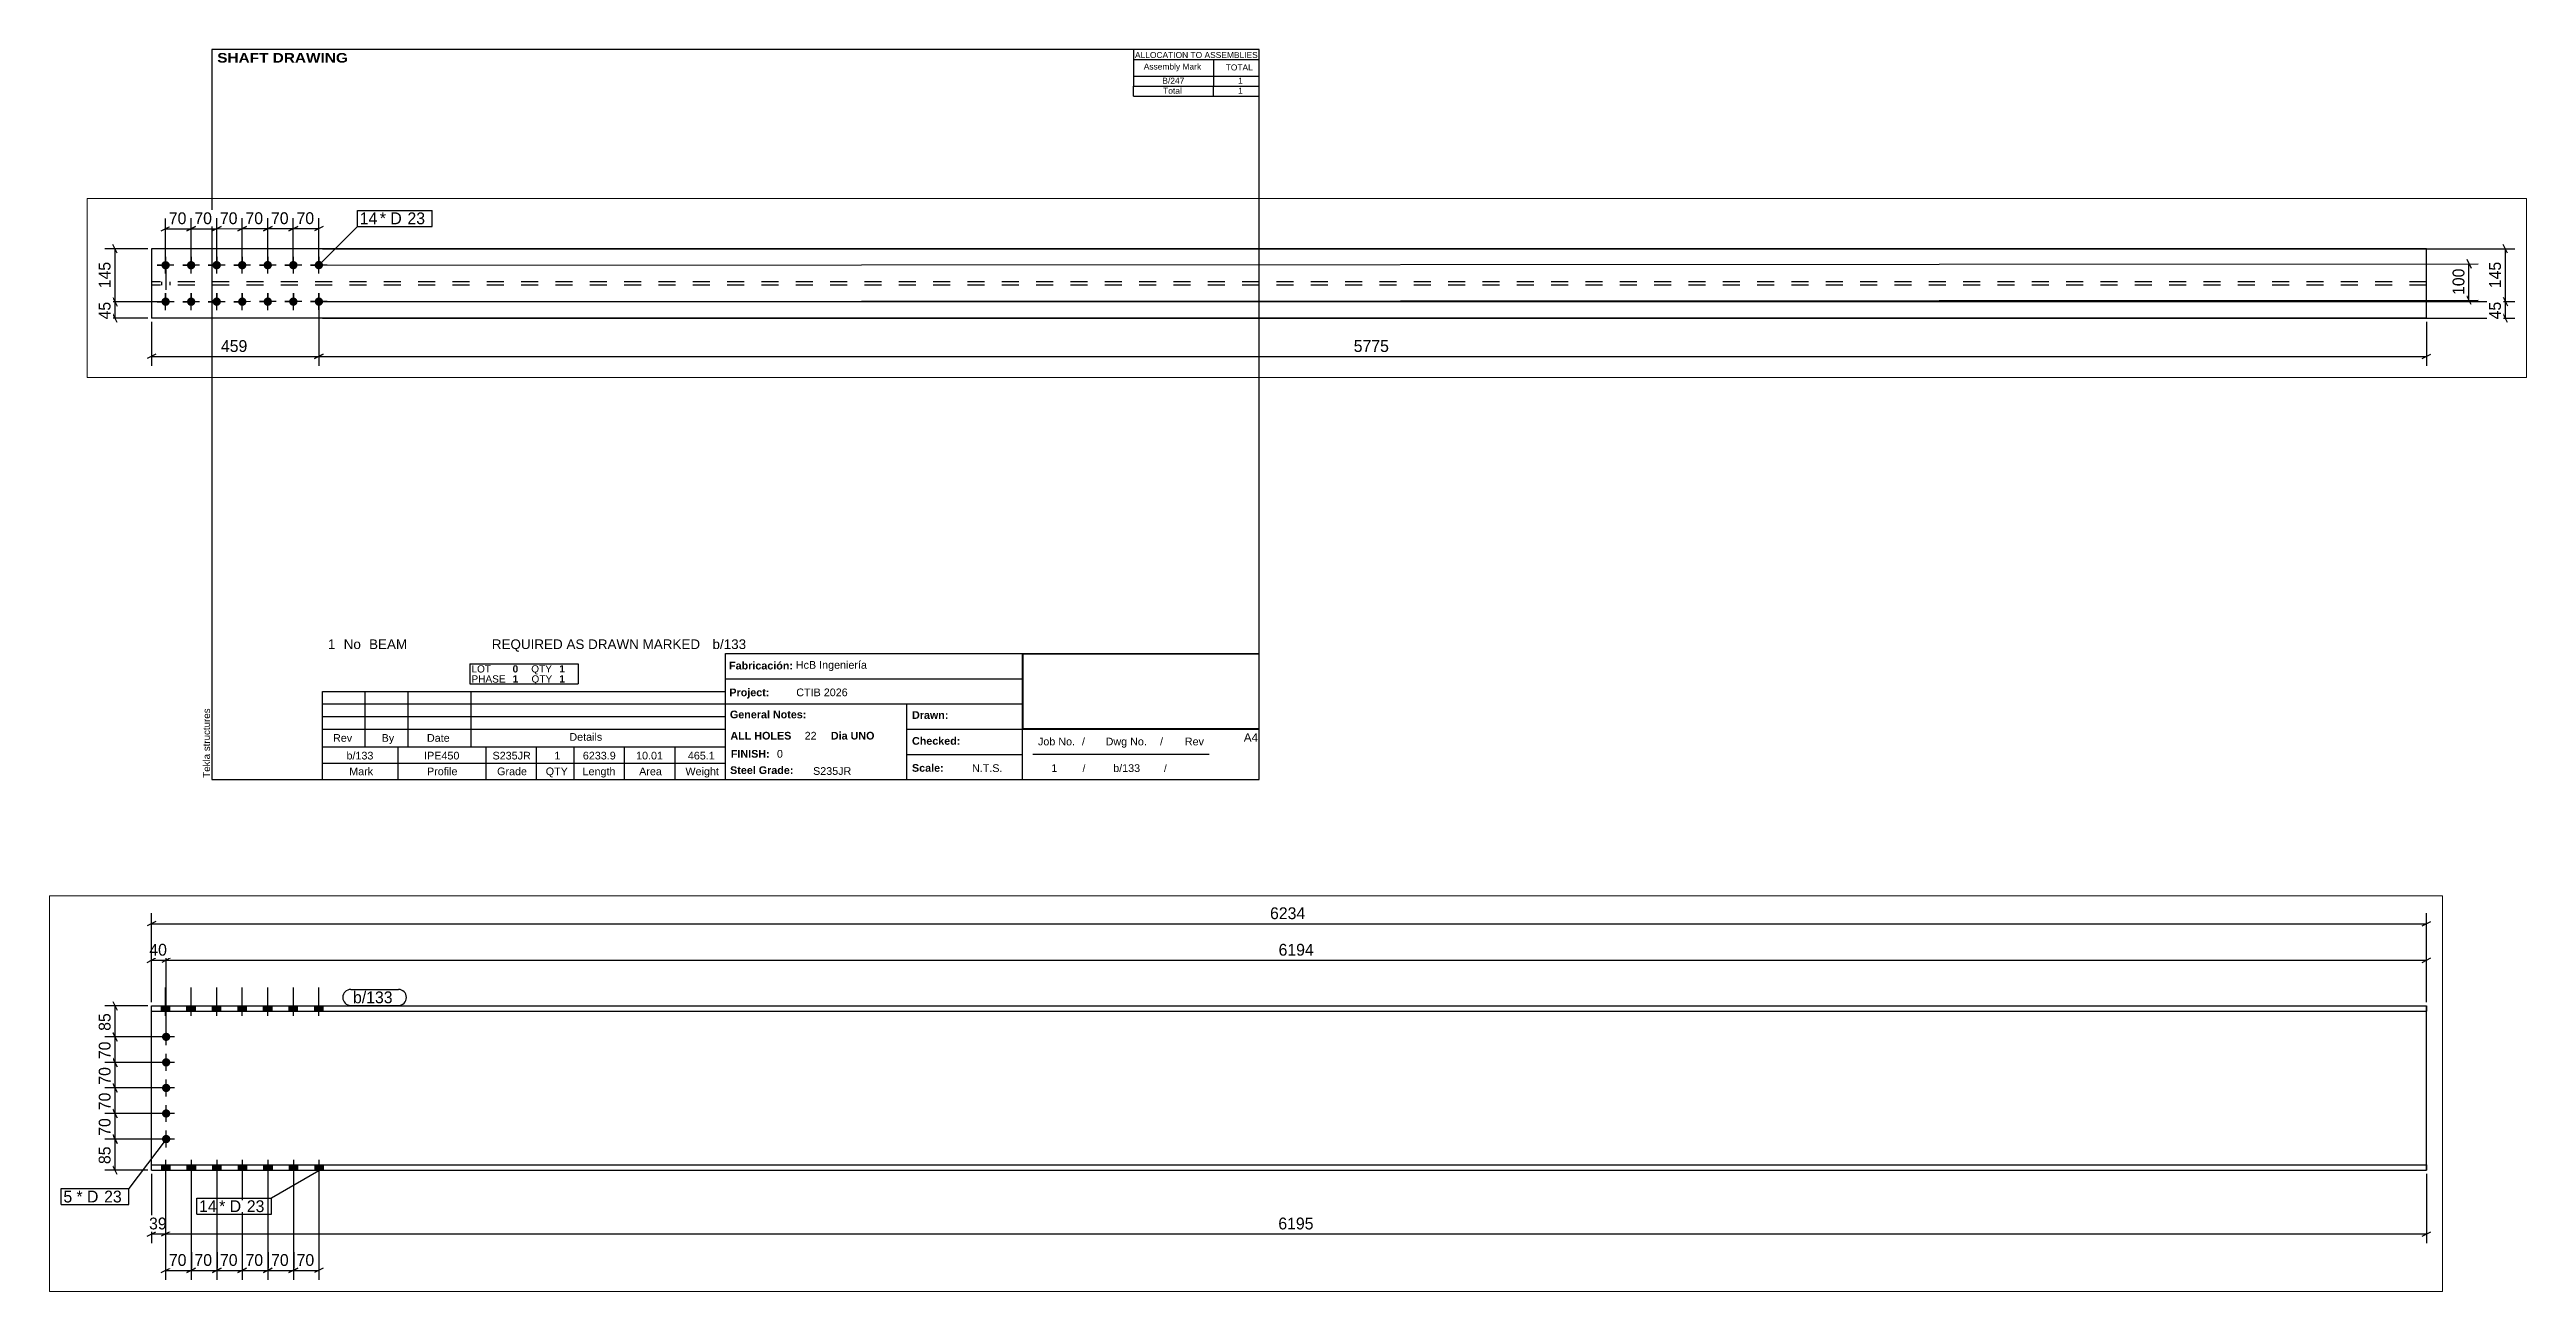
# Paper-space layout 'Layout1' of a CAD drawing. Header units: millimetres. Extents: x -39 to 639, y -135 to 205.
# The model-space entities are those that its viewports show. They can reach past a viewport. Long polylines and large blocks are cut down to what shows.
import ezdxf

# ---------------------------------------------------------------- set-up
doc = ezdxf.new("R2010")
doc.units = ezdxf.units.MM
doc.linetypes.add('DXK_LINE_DOT2', pattern=[3.9198, 1.9599, -1.9599])
doc.linetypes.add('DXK_LINE_DOT4', pattern=[0.9408, 0.4704, -0.4704])
doc.layers.add('Viewport layer', color=7, linetype='Continuous', plot=False)
doc.styles.add('Arial', font='ARIAL.TTF', dxfattribs={"height": 0.2})
doc.styles.add('Arial Black', font='ARIBLK.TTF', dxfattribs={"height": 0.2})
doc.styles.add('Arial Bold', font='ARIALBD.TTF', dxfattribs={"height": 0.2})
doc.styles.add('Comic Sans MS', font='COMIC.TTF', dxfattribs={"height": 0.2})

msp = doc.modelspace()

# ---------------------------------------------------------------- hatches: boundary and pattern name
at = {"linetype": 'Continuous'}
for points in [[(11990.5, 768), (12013.5, 768), (12013.5, 782.6), (11990.5, 782.6)], [(11990.6, 768), (12013.6, 768), (12013.6, 782.6), (11990.6, 782.6)], [(12060.5, 768), (12083.5, 768), (12083.5, 782.6), (12060.5, 782.6)], [(12060.6, 768), (12083.6, 768), (12083.6, 782.6), (12060.6, 782.6)], [(12130.5, 768), (12153.5, 768), (12153.5, 782.6), (12130.5, 782.6)], [(12130.6, 768), (12153.6, 768), (12153.6, 782.6), (12130.6, 782.6)], [(12200.5, 768), (12223.5, 768), (12223.5, 782.6), (12200.5, 782.6)], [(12200.6, 768), (12223.6, 768), (12223.6, 782.6), (12200.6, 782.6)], [(12270.5, 768), (12293.5, 768), (12293.5, 782.6), (12270.5, 782.6)], [(12270.6, 768), (12293.6, 768), (12293.6, 782.6), (12270.6, 782.6)], [(12340.5, 768), (12363.5, 768), (12363.5, 782.6), (12340.5, 782.6)], [(12340.6, 768), (12363.6, 768), (12363.6, 782.6), (12340.6, 782.6)], [(12410.5, 768), (12433.5, 768), (12433.5, 782.6), (12410.5, 782.6)], [(12410.6, 768), (12433.6, 768), (12433.6, 782.6), (12410.6, 782.6)], [(11992, 697.6, -1), (12015, 697.6, -1)], [(11992, 627.6, -1), (12015, 627.6, -1)], [(11992, 557.6, -1), (12015, 557.6, -1)], [(11992, 487.6, -1), (12015, 487.6, -1)], [(11992, 417.6, -1), (12015, 417.6, -1)], [(11990.5, 332.6), (12013.5, 332.6), (12013.5, 347.2), (11990.5, 347.2)], [(11990.6, 332.6), (12013.6, 332.6), (12013.6, 347.2), (11990.6, 347.2)], [(12060.5, 332.6), (12083.5, 332.6), (12083.5, 347.2), (12060.5, 347.2)], [(12060.6, 332.6), (12083.6, 332.6), (12083.6, 347.2), (12060.6, 347.2)], [(12130.5, 332.6), (12153.5, 332.6), (12153.5, 347.2), (12130.5, 347.2)], [(12130.6, 332.6), (12153.6, 332.6), (12153.6, 347.2), (12130.6, 347.2)], [(12200.5, 332.6), (12223.5, 332.6), (12223.5, 347.2), (12200.5, 347.2)], [(12200.6, 332.6), (12223.6, 332.6), (12223.6, 347.2), (12200.6, 347.2)], [(12270.5, 332.6), (12293.5, 332.6), (12293.5, 347.2), (12270.5, 347.2)], [(12270.6, 332.6), (12293.6, 332.6), (12293.6, 347.2), (12270.6, 347.2)], [(12340.5, 332.6), (12363.5, 332.6), (12363.5, 347.2), (12340.5, 347.2)], [(12340.6, 332.6), (12363.6, 332.6), (12363.6, 347.2), (12340.6, 347.2)], [(12410.5, 332.6), (12433.5, 332.6), (12433.5, 347.2), (12410.5, 347.2)], [(12410.6, 332.6), (12433.6, 332.6), (12433.6, 347.2), (12410.6, 347.2)], [(215, 296.1, -1), (214.9, 319.1, -1)], [(285, 296.1, -1), (284.9, 319.1, -1)], [(355, 296.2, -1), (354.9, 319.2, -1)], [(425, 296.2, -1), (424.9, 319.2, -1)], [(495, 296.3, -1), (494.9, 319.3, -1)], [(565, 296.3, -1), (564.9, 319.3, -1)], [(635, 296.4, -1), (634.9, 319.4, -1)], [(215, 196.1, -1), (215, 219.1, -1)], [(285, 196.1, -1), (285, 219.1, -1)], [(355, 196.2, -1), (355, 219.2, -1)], [(425, 196.2, -1), (425, 219.2, -1)], [(495, 196.3, -1), (495, 219.3, -1)], [(565, 196.3, -1), (565, 219.3, -1)], [(635, 196.4, -1), (635, 219.4, -1)]]:
    msp.add_hatch(color=3, dxfattribs=at).paths.add_polyline_path(points)

# ---------------------------------------------------------------- linework, layer by layer
at = {"color": 8, "linetype": 'Continuous'}
for p, q in [((18197.4, 792.6), (18197.4, 1036)), ((11975.5, 1013.6), (11951.5, 1001.6)), ((11963.5, 1007.6), (18197.4, 1007.6)), ((18185.4, 1001.6), (18209.4, 1013.6)), ((11951.5, 901.6), (11975.5, 913.6)), ((11963.5, 792.6), (11963.5, 936)), ((11963.5, 907.6), (12003.5, 907.6)), ((12015.5, 913.6), (11991.5, 901.6)), ((12015.5, 913.6), (11991.5, 901.6)), ((12003.5, 707.6), (12003.5, 936)), ((12003.5, 707.6), (12003.5, 936)), ((12003.5, 907.6), (18197.4, 907.6)), ((18185.4, 901.6), (18209.4, 913.6)), ((18197.4, 792.6), (18197.4, 936)), ((11953.5, 782.6), (11835.1, 782.6)), ((11857.5, 794.6), (11869.5, 770.6)), ((11863.5, 697.6), (11863.5, 782.6)), ((11993.5, 697.6), (11835.1, 697.6)), ((11869.5, 685.6), (11857.5, 709.6)), ((11993.5, 627.6), (11835.1, 627.6)), ((11857.5, 639.6), (11869.5, 615.6)), ((11863.5, 557.6), (11863.5, 627.6)), ((11993.5, 557.6), (11835.1, 557.6)), ((11869.5, 545.6), (11857.5, 569.6)), ((11993.5, 487.6), (11835.1, 487.6)), ((11869.5, 475.6), (11857.5, 499.6)), ((202.9, 401.6), (226.9, 413.6)), ((214.9, 317.6), (214.9, 436)), ((272.9, 401.7), (296.9, 413.7)), ((284.9, 317.6), (284.9, 436.1)), ((342.9, 401.7), (366.9, 413.7)), ((354.9, 317.7), (354.9, 436.1)), ((412.9, 401.8), (436.9, 413.8)), ((424.9, 317.7), (424.9, 436.2)), ((482.9, 401.8), (506.9, 413.8)), ((494.9, 317.8), (494.9, 436.2)), ((552.9, 401.9), (576.9, 413.9)), ((564.9, 317.8), (564.9, 436.3)), ((564.9, 407.9), (634.9, 407.9)), ((646.9, 413.9), (622.9, 401.9)), ((634.9, 317.9), (634.9, 436.3)), ((11993.5, 417.6), (11835.1, 417.6)), ((11869.5, 405.6), (11857.5, 429.6)), ((166.4, 352.6), (48, 352.6)), ((82.4, 340.6), (70.4, 364.6)), ((76.4, 207.6), (76.4, 352.6)), ((645, 352.6), (6652, 352.6)), ((6632.4, 340.6), (6620.4, 364.6)), ((6626.4, 207.9), (6626.4, 352.6)), ((11869.5, 320.6), (11857.5, 344.6)), ((644.9, 307.9), (6552, 311.8)), ((6520.4, 323.8), (6532.4, 299.8)), ((6526.4, 211.8), (6526.4, 311.8)), ((11953.5, 332.6), (11835.1, 332.6)), ((11963.5, 322.6), (11963.5, 132)), ((12002, 287.9), (12002, 132)), ((12002, 287.9), (12002, 132)), ((12072.1, 287.9), (12072.1, 32)), ((12142.1, 287.9), (12142.1, 32)), ((12212.1, 287.9), (12212.1, 32)), ((12282.1, 287.9), (12282.1, 32)), ((12352.1, 287.9), (12352.1, 32)), ((12422.1, 287.9), (12422.1, 32)), ((18197.4, 322.6), (18197.4, 132)), ((205, 207.6), (48, 207.6)), ((70.4, 219.6), (82.4, 195.6)), ((645, 207.9), (6552, 211.8)), ((6532.4, 199.8), (6520.4, 223.8)), ((6620.4, 219.9), (6632.4, 195.9)), ((166.4, 162.6), (48, 162.6)), ((82.4, 150.6), (70.4, 174.6)), ((176.4, 152.6), (176.4, 32)), ((635, 197.9), (635, 32)), ((635, 197.9), (635, 32)), ((645, 162.6), (6652, 162.6)), ((6410.3, 152.6), (6410.3, 32)), ((6632.4, 150.6), (6620.4, 174.6)), ((11951.5, 151.6), (11975.5, 163.6)), ((11963.5, 157.6), (12002, 157.6)), ((12014, 163.6), (11990, 151.6)), ((12014, 163.6), (11990, 151.6)), ((12002, 157.6), (18197.4, 157.6)), ((18185.4, 151.6), (18209.4, 163.6)), ((188.4, 63.6), (164.4, 51.6)), ((176.4, 57.6), (635, 57.6)), ((623, 51.6), (647, 63.6)), ((647, 63.6), (623, 51.6)), ((635, 57.6), (6410.3, 57.6)), ((6398.3, 51.6), (6422.3, 63.6)), ((11990.1, 51.6), (12014.1, 63.6)), ((12060.1, 51.6), (12084.1, 63.6)), ((12130.1, 51.6), (12154.1, 63.6)), ((12200.1, 51.6), (12224.1, 63.6)), ((12270.1, 51.6), (12294.1, 63.6)), ((12340.1, 51.6), (12364.1, 63.6)), ((12352.1, 57.6), (12422.1, 57.6)), ((12434.1, 63.6), (12410.1, 51.6))]:
    msp.add_line(p, q, dxfattribs=at)
at = {"color": 3, "linetype": 'Continuous'}
for p, q in [((12002, 754.8), (12002, 833)), ((12002.1, 754.8), (12002.1, 833)), ((12072, 754.8), (12072, 833)), ((12072.1, 754.8), (12072.1, 833)), ((12142, 754.8), (12142, 833)), ((12142.1, 754.8), (12142.1, 833)), ((12212, 754.8), (12212, 833)), ((12212.1, 754.8), (12212.1, 833)), ((12282, 754.8), (12282, 833)), ((12282.1, 754.8), (12282.1, 833)), ((12352, 754.8), (12352, 833)), ((12352.1, 754.8), (12352.1, 833)), ((12422, 754.8), (12422, 833)), ((12422.1, 754.8), (12422.1, 833)), ((11990.5, 768), (11990.5, 782.6)), ((11990.6, 768), (11990.6, 782.6)), ((12013.5, 768), (12013.5, 782.6)), ((12013.6, 768), (12013.6, 782.6)), ((12060.5, 768), (12060.5, 782.6)), ((12060.6, 768), (12060.6, 782.6)), ((12083.5, 768), (12083.5, 782.6)), ((12083.6, 768), (12083.6, 782.6)), ((12130.5, 768), (12130.5, 782.6)), ((12130.6, 768), (12130.6, 782.6)), ((12153.5, 768), (12153.5, 782.6)), ((12153.6, 768), (12153.6, 782.6)), ((12200.5, 768), (12200.5, 782.6)), ((12200.6, 768), (12200.6, 782.6)), ((12223.5, 768), (12223.5, 782.6)), ((12223.6, 768), (12223.6, 782.6)), ((12270.5, 768), (12270.5, 782.6)), ((12270.6, 768), (12270.6, 782.6)), ((12293.5, 768), (12293.5, 782.6)), ((12293.6, 768), (12293.6, 782.6)), ((12340.5, 768), (12340.5, 782.6)), ((12340.6, 768), (12340.6, 782.6)), ((12363.5, 768), (12363.5, 782.6)), ((12363.6, 768), (12363.6, 782.6)), ((12410.5, 768), (12410.5, 782.6)), ((12410.6, 768), (12410.6, 782.6)), ((12433.5, 768), (12433.5, 782.6)), ((12433.6, 768), (12433.6, 782.6)), ((12026.5, 697.6), (11980.5, 697.6)), ((12003.5, 674.6), (12003.5, 720.6)), ((12026.5, 627.6), (11980.5, 627.6)), ((12003.5, 604.6), (12003.5, 650.6)), ((12026.5, 557.6), (11980.5, 557.6)), ((12003.5, 534.6), (12003.5, 580.6)), ((12026.5, 487.6), (11980.5, 487.6)), ((12003.5, 464.6), (12003.5, 510.6)), ((12026.5, 417.6), (11980.5, 417.6)), ((12003.5, 394.6), (12003.5, 440.6)), ((11990.5, 347.2), (11990.5, 332.6)), ((11990.6, 347.2), (11990.6, 332.6)), ((12002, 360.4), (12002, 282.2)), ((12002.1, 360.4), (12002.1, 282.2)), ((12013.5, 347.2), (12013.5, 332.6)), ((12013.6, 347.2), (12013.6, 332.6)), ((12060.5, 347.2), (12060.5, 332.6)), ((12060.6, 347.2), (12060.6, 332.6)), ((12072, 360.4), (12072, 282.2)), ((12072.1, 360.4), (12072.1, 282.2)), ((12083.5, 347.2), (12083.5, 332.6)), ((12083.6, 347.2), (12083.6, 332.6)), ((12130.5, 347.2), (12130.5, 332.6)), ((12130.6, 347.2), (12130.6, 332.6)), ((12142, 360.4), (12142, 282.2)), ((12142.1, 360.4), (12142.1, 282.2)), ((12153.5, 347.2), (12153.5, 332.6)), ((12153.6, 347.2), (12153.6, 332.6)), ((12200.5, 347.2), (12200.5, 332.6)), ((12200.6, 347.2), (12200.6, 332.6)), ((12212, 360.4), (12212, 282.2)), ((12212.1, 360.4), (12212.1, 282.2)), ((12223.5, 347.2), (12223.5, 332.6)), ((12223.6, 347.2), (12223.6, 332.6)), ((12270.5, 347.2), (12270.5, 332.6)), ((12270.6, 347.2), (12270.6, 332.6)), ((12282, 360.4), (12282, 282.2)), ((12282.1, 360.4), (12282.1, 282.2)), ((12293.5, 347.2), (12293.5, 332.6)), ((12293.6, 347.2), (12293.6, 332.6)), ((12340.5, 347.2), (12340.5, 332.6)), ((12340.6, 347.2), (12340.6, 332.6)), ((12352, 360.4), (12352, 282.2)), ((12352.1, 360.4), (12352.1, 282.2)), ((12363.5, 347.2), (12363.5, 332.6)), ((12363.6, 347.2), (12363.6, 332.6)), ((12410.5, 347.2), (12410.5, 332.6)), ((12410.6, 347.2), (12410.6, 332.6)), ((12422, 360.4), (12422, 282.2)), ((12422.1, 360.4), (12422.1, 282.2)), ((12433.5, 347.2), (12433.5, 332.6)), ((12433.6, 347.2), (12433.6, 332.6)), ((237.9, 307.6), (191.9, 307.6)), ((191.9, 307.6), (207.3, 307.6)), ((215, 284.6), (214.9, 330.6)), ((214.9, 330.6), (214.9, 315.3)), ((215, 284.6), (215, 299.9)), ((237.9, 307.6), (222.6, 307.6)), ((307.9, 307.7), (261.9, 307.6)), ((261.9, 307.6), (277.3, 307.6)), ((285, 284.6), (284.9, 330.6)), ((284.9, 330.6), (284.9, 315.3)), ((285, 284.6), (285, 300)), ((307.9, 307.7), (292.6, 307.7)), ((377.9, 307.7), (331.9, 307.7)), ((331.9, 307.7), (347.3, 307.7)), ((355, 284.7), (354.9, 330.7)), ((354.9, 330.7), (354.9, 315.4)), ((355, 284.7), (355, 300)), ((377.9, 307.7), (362.6, 307.7)), ((447.9, 307.8), (401.9, 307.7)), ((401.9, 307.7), (417.3, 307.7)), ((425, 284.7), (424.9, 330.7)), ((424.9, 330.7), (424.9, 315.4)), ((425, 284.7), (425, 300.1)), ((447.9, 307.8), (432.6, 307.7)), ((517.9, 307.8), (471.9, 307.8)), ((471.9, 307.8), (487.3, 307.8)), ((495, 284.8), (494.9, 330.8)), ((494.9, 330.8), (494.9, 315.5)), ((495, 284.8), (495, 300.1)), ((517.9, 307.8), (502.6, 307.8)), ((587.9, 307.8), (541.9, 307.8)), ((541.9, 307.8), (557.3, 307.8)), ((565, 284.8), (564.9, 330.8)), ((564.9, 330.8), (564.9, 315.5)), ((565, 284.8), (565, 300.2)), ((587.9, 307.8), (572.6, 307.8)), ((657.9, 307.9), (611.9, 307.9)), ((611.9, 307.9), (627.3, 307.9)), ((635, 284.9), (634.9, 330.9)), ((634.9, 330.9), (634.9, 315.6)), ((635, 284.9), (635, 300.2)), ((657.9, 307.9), (642.6, 307.9)), ((238, 207.6), (192, 207.6)), ((192, 207.6), (207.3, 207.6)), ((215, 184.6), (215, 230.6)), ((215, 230.6), (215, 215.3)), ((238, 207.6), (222.7, 207.6)), ((308, 207.7), (262, 207.6)), ((262, 207.6), (277.3, 207.6)), ((285, 184.6), (285, 230.6)), ((285, 230.6), (285, 215.3)), ((308, 207.7), (292.7, 207.7)), ((378, 207.7), (332, 207.7)), ((332, 207.7), (347.3, 207.7)), ((355, 184.7), (355, 230.7)), ((355, 230.7), (355, 215.4)), ((378, 207.7), (362.7, 207.7)), ((448, 207.8), (402, 207.7)), ((402, 207.7), (417.3, 207.7)), ((425, 184.7), (425, 230.7)), ((425, 230.7), (425, 215.4)), ((448, 207.8), (432.7, 207.7)), ((518, 207.8), (472, 207.8)), ((472, 207.8), (487.3, 207.8)), ((495, 184.8), (495, 230.8)), ((495, 230.8), (495, 215.5)), ((518, 207.8), (502.7, 207.8)), ((588, 207.8), (542, 207.8)), ((542, 207.8), (557.3, 207.8)), ((565, 184.8), (565, 230.8)), ((565, 230.8), (565, 215.5)), ((588, 207.8), (572.7, 207.8)), ((658, 207.9), (612, 207.9)), ((612, 207.9), (627.3, 207.9)), ((635, 184.9), (635, 230.9)), ((635, 230.9), (635, 215.6)), ((658, 207.9), (642.7, 207.9)), ((215, 184.6), (215, 199.9)), ((285, 184.6), (285, 200)), ((355, 184.7), (355, 200)), ((425, 184.7), (425, 200.1)), ((495, 184.8), (495, 200.1)), ((565, 184.8), (565, 200.2)), ((635, 184.9), (635, 200.2))]:
    msp.add_line(p, q, dxfattribs=at)
at = {"color": 7, "linetype": 'Continuous'}
for p, q in [((11963.5, 782.6), (18197.4, 782.6)), ((11963.5, 332.6), (11963.5, 782.6)), ((11963.5, 768), (18197.4, 768)), ((18197.4, 768), (18197.4, 782.6)), ((18197.4, 347.2), (18197.4, 768)), ((6410.3, 352.6), (176.4, 352.6)), ((176.4, 352.6), (176.4, 162.6)), ((6410.3, 162.6), (6410.3, 352.6)), ((11963.5, 347.2), (18197.4, 347.2)), ((18197.4, 332.6), (18197.4, 347.2)), ((11963.5, 332.6), (18197.4, 332.6)), ((6410.3, 162.6), (176.4, 162.6))]:
    msp.add_line(p, q, dxfattribs=at)
at = {"color": 7, "linetype": 'DXK_LINE_DOT4'}
for p, q in [((18197.4, 782.6), (18197.4, 768)), ((18197.4, 347.2), (18197.4, 332.6)), ((6410.3, 262.3), (176.4, 262.3)), ((6410.3, 252.9), (176.4, 252.9))]:
    msp.add_line(p, q, dxfattribs=at)
at = {"color": 3, "linetype": 'DXK_LINE_DOT2'}
for p, q in [((216.4, 239.7), (216.4, 302.9)), ((216.4, 239.7), (216.4, 302.9)), ((216.4, 239.7), (216.4, 302.9)), ((216.4, 239.7), (216.4, 302.9)), ((216.4, 239.7), (216.4, 302.9)), ((204.9, 252.9), (204.9, 262.3)), ((204.9, 252.9), (204.9, 262.3)), ((204.9, 252.9), (204.9, 262.3)), ((204.9, 252.9), (204.9, 262.3)), ((204.9, 252.9), (204.9, 262.3)), ((227.9, 252.9), (227.9, 262.3)), ((227.9, 252.9), (227.9, 262.3)), ((227.9, 252.9), (227.9, 262.3)), ((227.9, 252.9), (227.9, 262.3)), ((227.9, 252.9), (227.9, 262.3))]:
    msp.add_line(p, q, dxfattribs=at)

# ---------------------------------------------------------------- wipeouts: each hides what was drawn before it
at = {"color": 0}
for points in [[(792.3, 419.9), (792.3, 451.9), (747, 451.9), (747, 419.9)], [(11748.1, 243.8), (11748.1, 275.8), (11722, 275.8), (11722, 243.8)]]:
    msp.add_wipeout(points, dxfattribs=at)

# ---------------------------------------------------------------- next in the draw order: wipeouts: each hides what was drawn before it
for points in [[(15139, 1013.6), (15139, 1058.4), (15021.9, 1058.4), (15021.9, 1013.6)], [(12015.9, 913.6), (12015.9, 958.4), (11951, 958.4), (11951, 913.6)], [(15155.6, 913.6), (15155.6, 958.4), (15045.3, 958.4), (15045.3, 913.6)], [(12634, 789.6), (12634, 821.6), (12515.5, 821.6), (12515.5, 789.6)], [(11857.5, 772.6), (11812.7, 772.6), (11812.7, 707.6), (11857.5, 707.6)], [(11857.5, 625.1), (11812.7, 625.1), (11812.7, 560.1), (11857.5, 560.1)], [(632.3, 413.9), (632.3, 458.7), (567.4, 458.7), (567.4, 413.9)], [(792.3, 419.9), (792.3, 451.9), (747, 451.9), (747, 419.9)], [(70.4, 322.2), (25.6, 322.2), (25.6, 238), (70.4, 238)], [(6520.4, 303.9), (6475.6, 303.8), (6475.6, 219.7), (6520.4, 219.7)], [(11748.1, 243.8), (11748.1, 275.8), (11722, 275.8), (11722, 243.8)], [(12015.2, 163.6), (12015.2, 208.4), (11950.3, 208.4), (11950.3, 163.6)], [(15154.8, 163.6), (15154.8, 208.4), (15044.6, 208.4), (15044.6, 163.6)], [(451.2, 63.6), (451.2, 108.4), (360.2, 108.4), (360.2, 63.6)], [(3581.2, 63.6), (3581.2, 108.4), (3464.2, 108.4), (3464.2, 63.6)], [(12419.6, 63.6), (12419.6, 108.4), (12354.6, 108.4), (12354.6, 63.6)]]:
    msp.add_wipeout(points, dxfattribs=at)

# ---------------------------------------------------------------- next in the draw order: linework, layer by layer
at = {"color": 8, "linetype": 'Continuous'}
for p, q in [((11963.5, 792.6), (11963.5, 1036)), ((11993.5, 697.6), (11835.1, 697.6)), ((11857.5, 709.6), (11869.5, 685.6)), ((11863.5, 627.6), (11863.5, 697.6)), ((11993.5, 627.6), (11835.1, 627.6)), ((11869.5, 615.6), (11857.5, 639.6)), ((11993.5, 557.6), (11835.1, 557.6)), ((11857.5, 569.6), (11869.5, 545.6)), ((11863.5, 487.6), (11863.5, 557.6)), ((494.9, 407.8), (564.9, 407.9)), ((576.9, 413.9), (552.9, 401.9)), ((564.9, 317.8), (564.9, 436.3)), ((12002.1, 287.9), (12002.1, 32)), ((12352.1, 287.9), (12352.1, 32)), ((205, 207.6), (48, 207.6)), ((70.4, 219.6), (82.4, 195.6)), ((76.4, 162.6), (76.4, 207.6)), ((645, 207.9), (6652, 207.9)), ((12282.1, 57.6), (12352.1, 57.6)), ((12364.1, 63.6), (12340.1, 51.6))]:
    msp.add_line(p, q, dxfattribs=at)
at = {"color": 7, "linetype": 'Continuous'}
for p, q in [((634.9, 307.9), (741, 413.9)), ((741, 413.9), (741, 457.9)), ((11716, 237.8), (11716, 281.8))]:
    msp.add_line(p, q, dxfattribs=at)

# ---------------------------------------------------------------- next in the draw order: texts
at = {"color": 3, "style": 'Comic Sans MS'}
for s, p in [('6234', (15028.3, 1020)), ('40', (11957.4, 920)), ('6194', (15051.7, 920)), ('39', (11956.7, 170)), ('6195', (15051, 170)), ('459', (366.6, 70)), ('5775', (3470.6, 70)), ('70', (12361, 70))]:
    msp.add_text(s, height=32.38, dxfattribs=at).set_placement(p)
for s, rotation, p in [('85', 90.00021, (11851.1, 714)), ('70', 90.00021, (11851.1, 566.5)), ('70', 0.04011, (573.8, 420.3)), ('145', 90.00021, (64, 244.4)), ('100', 90.04032, (6514, 226.1))]:
    msp.add_text(s, height=32.38, rotation=rotation, dxfattribs=at).set_placement(p)

# ---------------------------------------------------------------- next in the draw order: wipeouts: each hides what was drawn before it
at = {"color": 0}
for points in [[(12634, 789.6), (12634, 821.6), (12515.5, 821.6), (12515.5, 789.6)], [(868.1, 419.9), (868.1, 451.9), (801.9, 451.9), (801.9, 419.9)], [(11823.9, 243.8), (11823.9, 275.8), (11757.7, 275.8), (11757.7, 243.8)]]:
    msp.add_wipeout(points, dxfattribs=at)

# ---------------------------------------------------------------- next in the draw order: linework, layer by layer
at = {"color": 7, "linetype": 'Continuous'}
for p, q in [((12509.5, 827.6), (12640, 827.6)), ((12509.5, 783.6), (12640, 783.6))]:
    msp.add_line(p, q, dxfattribs=at)
for centre, start, end in [((12509.5, 805.6), 90, 270), ((12640, 805.6), 270, 90)]:
    msp.add_arc(centre, 22, start, end, dxfattribs=at)

# ---------------------------------------------------------------- next in the draw order: texts
at = {"color": 3, "style": 'Comic Sans MS'}
msp.add_text('b/133', height=32.38, dxfattribs=at).set_placement((12515.5, 789.6))

# ---------------------------------------------------------------- next in the draw order: wipeouts: each hides what was drawn before it
at = {"color": 0}
for points in [[(11857.5, 695.1), (11812.7, 695.1), (11812.7, 630.1), (11857.5, 630.1)], [(11857.5, 555.1), (11812.7, 555.1), (11812.7, 490.1), (11857.5, 490.1)], [(562.3, 413.9), (562.3, 458.7), (497.4, 458.6), (497.4, 413.8)], [(868.1, 419.9), (868.1, 451.9), (801.9, 451.9), (801.9, 419.9)], [(6620.4, 322.3), (6575.6, 322.3), (6575.6, 238.2), (6620.4, 238.2)], [(11823.9, 243.8), (11823.9, 275.8), (11757.7, 275.8), (11757.7, 243.8)], [(70.4, 217.6), (25.6, 217.6), (25.6, 152.6), (70.4, 152.6)], [(12349.6, 63.6), (12349.6, 108.4), (12284.6, 108.4), (12284.6, 63.6)]]:
    msp.add_wipeout(points, dxfattribs=at)

# ---------------------------------------------------------------- next in the draw order: linework, layer by layer
at = {"color": 8, "linetype": 'Continuous'}
for p, q in [((11993.5, 487.6), (11835.1, 487.6)), ((11857.5, 499.6), (11869.5, 475.6)), ((11863.5, 417.6), (11863.5, 487.6)), ((424.9, 407.8), (494.9, 407.8)), ((506.9, 413.8), (482.9, 401.8)), ((494.9, 317.8), (494.9, 436.2)), ((12282.1, 287.9), (12282.1, 32)), ((645, 207.9), (6652, 207.9)), ((6620.4, 219.9), (6632.4, 195.9)), ((6626.4, 162.6), (6626.4, 207.9)), ((12212.1, 57.6), (12282.1, 57.6)), ((12294.1, 63.6), (12270.1, 51.6))]:
    msp.add_line(p, q, dxfattribs=at)

# ---------------------------------------------------------------- next in the draw order: texts
at = {"color": 3, "style": 'Comic Sans MS'}
for s, rotation, p in [('70', 90.00021, (11851.1, 636.5)), ('70', 90.00021, (11851.1, 496.5)), ('70', 0.04011, (503.8, 420.2)), ('145', 90.00021, (6614, 244.6)), ('45', 90.00021, (64, 159))]:
    msp.add_text(s, height=32.38, rotation=rotation, dxfattribs=at).set_placement(p)
for s, height, p in [('14', 32.38, (747, 419.9)), ('5', 32.4, (11722, 243.8)), ('70', 32.38, (12291, 70))]:
    msp.add_text(s, height=height, dxfattribs=at).set_placement(p)

# ---------------------------------------------------------------- next in the draw order: wipeouts: each hides what was drawn before it
at = {"color": 0}
for points in [[(929.8, 419.9), (929.8, 451.9), (877.7, 451.9), (877.7, 419.9)], [(11885.6, 243.8), (11885.6, 275.8), (11833.5, 275.8), (11833.5, 243.8)]]:
    msp.add_wipeout(points, dxfattribs=at)

# ---------------------------------------------------------------- next in the draw order: wipeouts: each hides what was drawn before it
for points in [[(11857.5, 485.1), (11812.7, 485.1), (11812.7, 420.1), (11857.5, 420.1)], [(492.3, 413.8), (492.3, 458.6), (427.4, 458.6), (427.4, 413.8)], [(929.8, 419.9), (929.8, 451.9), (877.7, 451.9), (877.7, 419.9)], [(11885.6, 243.8), (11885.6, 275.8), (11833.5, 275.8), (11833.5, 243.8)], [(6620.4, 217.7), (6575.6, 217.7), (6575.6, 152.8), (6620.4, 152.8)], [(12279.6, 63.6), (12279.6, 108.4), (12214.6, 108.4), (12214.6, 63.6)]]:
    msp.add_wipeout(points, dxfattribs=at)

# ---------------------------------------------------------------- next in the draw order: linework, layer by layer
at = {"color": 8, "linetype": 'Continuous'}
for p, q in [((354.9, 407.7), (424.9, 407.8)), ((436.9, 413.8), (412.9, 401.8)), ((424.9, 317.7), (424.9, 436.2)), ((11993.5, 417.6), (11835.1, 417.6)), ((11857.5, 429.6), (11869.5, 405.6)), ((11863.5, 332.6), (11863.5, 417.6)), ((12212.1, 287.9), (12212.1, 32)), ((12142.1, 57.6), (12212.1, 57.6)), ((12224.1, 63.6), (12200.1, 51.6))]:
    msp.add_line(p, q, dxfattribs=at)
at = {"color": 7, "linetype": 'Continuous'}
for p, q in [((741, 457.9), (945.4, 457.9)), ((741, 413.9), (945.4, 413.9)), ((945.4, 413.9), (945.4, 457.9)), ((12003.5, 417.6), (11901.2, 281.8)), ((11716, 281.8), (11901.2, 281.8)), ((11901.2, 237.8), (11901.2, 281.8)), ((11716, 237.8), (11901.2, 237.8))]:
    msp.add_line(p, q, dxfattribs=at)

# ---------------------------------------------------------------- next in the draw order: texts
at = {"color": 3, "style": 'Comic Sans MS'}
for s, rotation, p in [('70', 0.04011, (433.8, 420.2)), ('70', 90.00021, (11851.1, 426.5)), ('45', 90.00021, (6614, 159.2))]:
    msp.add_text(s, height=32.38, rotation=rotation, dxfattribs=at).set_placement(p)
for s, p in [('* D', (801.9, 419.9)), ('23', (877.7, 419.9)), ('* D', (11757.7, 243.8)), ('23', (11833.5, 243.8)), ('70', (12221, 70))]:
    msp.add_text(s, height=32.38, dxfattribs=at).set_placement(p)

# ---------------------------------------------------------------- next in the draw order: wipeouts: each hides what was drawn before it
at = {"color": 0}
for points in [[(422.3, 413.8), (422.3, 458.6), (357.4, 458.5), (357.4, 413.7)], [(11857.5, 407.6), (11812.7, 407.6), (11812.7, 342.6), (11857.5, 342.6)], [(12209.6, 63.6), (12209.6, 108.4), (12144.6, 108.4), (12144.6, 63.6)]]:
    msp.add_wipeout(points, dxfattribs=at)

# ---------------------------------------------------------------- next in the draw order: linework, layer by layer
at = {"color": 8, "linetype": 'Continuous'}
for p, q in [((284.9, 407.7), (354.9, 407.7)), ((366.9, 413.7), (342.9, 401.7)), ((354.9, 317.7), (354.9, 436.1)), ((12142.1, 287.9), (12142.1, 32)), ((12072.1, 57.6), (12142.1, 57.6)), ((12154.1, 63.6), (12130.1, 51.6))]:
    msp.add_line(p, q, dxfattribs=at)

# ---------------------------------------------------------------- next in the draw order: texts
at = {"color": 3, "style": 'Comic Sans MS'}
for s, rotation, p in [('70', 0.04011, (363.8, 420.1)), ('85', 90.00021, (11851.1, 349))]:
    msp.add_text(s, height=32.38, rotation=rotation, dxfattribs=at).set_placement(p)
msp.add_text('70', height=32.38, dxfattribs=at).set_placement((12151, 70))

# ---------------------------------------------------------------- next in the draw order: wipeouts: each hides what was drawn before it
at = {"color": 0}
for points in [[(352.3, 413.7), (352.3, 458.5), (287.4, 458.5), (287.4, 413.7)], [(12139.6, 63.6), (12139.6, 108.4), (12074.6, 108.4), (12074.6, 63.6)]]:
    msp.add_wipeout(points, dxfattribs=at)

# ---------------------------------------------------------------- next in the draw order: linework, layer by layer
at = {"color": 8, "linetype": 'Continuous'}
for p, q in [((214.9, 407.6), (284.9, 407.7)), ((296.9, 413.7), (272.9, 401.7)), ((284.9, 317.6), (284.9, 436.1)), ((12072.1, 287.9), (12072.1, 32)), ((12002.1, 57.6), (12072.1, 57.6)), ((12084.1, 63.6), (12060.1, 51.6))]:
    msp.add_line(p, q, dxfattribs=at)

# ---------------------------------------------------------------- next in the draw order: texts
at = {"color": 3, "style": 'Comic Sans MS'}
msp.add_text('70', height=32.38, rotation=0.04011, dxfattribs=at).set_placement((293.8, 420.1))
msp.add_text('70', height=32.38, dxfattribs=at).set_placement((12081, 70))

# ---------------------------------------------------------------- next in the draw order: wipeouts: each hides what was drawn before it
at = {"color": 0}
for points in [[(282.3, 413.7), (282.3, 458.5), (217.4, 458.4), (217.4, 413.6)], [(12139.1, 217.4), (12139.1, 249.4), (12093.8, 249.4), (12093.8, 217.4)], [(12069.6, 63.6), (12069.6, 108.4), (12004.6, 108.4), (12004.6, 63.6)]]:
    msp.add_wipeout(points, dxfattribs=at)

# ---------------------------------------------------------------- next in the draw order: texts
at = {"color": 3, "style": 'Comic Sans MS'}
msp.add_text('70', height=32.38, rotation=0.04011, dxfattribs=at).set_placement((223.8, 420))
msp.add_text('70', height=32.38, dxfattribs=at).set_placement((12011, 70))

# ---------------------------------------------------------------- next in the draw order: wipeouts: each hides what was drawn before it
at = {"color": 0}
msp.add_wipeout([(12139.1, 217.4), (12139.1, 249.4), (12093.8, 249.4), (12093.8, 217.4)], dxfattribs=at)

# ---------------------------------------------------------------- next in the draw order: linework, layer by layer
at = {"color": 7, "linetype": 'Continuous'}
msp.add_line((12087.8, 211.4), (12087.8, 255.4), dxfattribs=at)

# ---------------------------------------------------------------- next in the draw order: wipeouts: each hides what was drawn before it
at = {"color": 0}
msp.add_wipeout([(12214.9, 217.4), (12214.9, 249.4), (12148.7, 249.4), (12148.7, 217.4)], dxfattribs=at)

# ---------------------------------------------------------------- next in the draw order: wipeouts: each hides what was drawn before it
msp.add_wipeout([(12214.9, 217.4), (12214.9, 249.4), (12148.7, 249.4), (12148.7, 217.4)], dxfattribs=at)

# ---------------------------------------------------------------- next in the draw order: texts
at = {"color": 3, "style": 'Comic Sans MS'}
msp.add_text('14', height=32.38, dxfattribs=at).set_placement((12093.8, 217.4))

# ---------------------------------------------------------------- next in the draw order: wipeouts: each hides what was drawn before it
at = {"color": 0}
msp.add_wipeout([(12276.6, 217.4), (12276.6, 249.4), (12224.5, 249.4), (12224.5, 217.4)], dxfattribs=at)

# ---------------------------------------------------------------- next in the draw order: wipeouts: each hides what was drawn before it
msp.add_wipeout([(12276.6, 217.4), (12276.6, 249.4), (12224.5, 249.4), (12224.5, 217.4)], dxfattribs=at)

# ---------------------------------------------------------------- next in the draw order: linework, layer by layer
at = {"color": 7, "linetype": 'Continuous'}
for p, q in [((12422.1, 330.4), (12292.2, 255.4)), ((12087.8, 255.4), (12292.2, 255.4)), ((12087.8, 211.4), (12292.2, 211.4)), ((12292.2, 211.4), (12292.2, 255.4))]:
    msp.add_line(p, q, dxfattribs=at)

# ---------------------------------------------------------------- next in the draw order: texts
at = {"color": 3, "style": 'Comic Sans MS'}
for s, p in [('* D', (12148.7, 217.4)), ('23', (12224.5, 217.4))]:
    msp.add_text(s, height=32.38, dxfattribs=at).set_placement(p)

psp = doc.layouts.get("Layout1")

# ---------------------------------------------------------------- linework, layer by layer
at = {"color": 5, "linetype": 'Continuous'}
for p, q in [((292, 205), (5, 205)), ((5, 205), (5, 5)), ((292, 5), (292, 205)), ((5, 5), (292, 5))]:
    psp.add_line(p, q, dxfattribs=at)
at = {"color": 7, "linetype": 'Continuous'}
for p, q in [((257.51, 205), (257.51, 197.75)), ((257.51, 197.75), (257.51, 195)), ((257.57, 202.24), (292, 202.24)), ((257.57, 197.75), (292, 197.75)), ((279.49, 202.24), (279.49, 197.75)), ((279.49, 197.75), (279.49, 195)), ((257.51, 192.23), (257.51, 194.99)), ((257.51, 192.23), (292, 192.23)), ((257.54, 194.99), (292, 194.99)), ((279.49, 192.23), (279.49, 194.99)), ((75.68, 36.74), (105.35, 36.74)), ((75.68, 36.74), (75.68, 33.98)), ((75.68, 33.98), (75.68, 31.22)), ((105.35, 36.74), (105.35, 33.98)), ((105.35, 33.98), (105.35, 31.22)), ((145.72, 5), (145.72, 39.5)), ((145.75, 39.5), (292, 39.5)), ((227.14, 5), (227.14, 39.5)), ((35.31, 13.97), (35.31, 29.15)), ((35.31, 29.15), (145.71, 29.15)), ((47.04, 13.97), (47.04, 29.15)), ((58.77, 13.97), (58.77, 29.15)), ((75.68, 31.22), (105.35, 31.22)), ((76.02, 13.97), (76.02, 29.15)), ((145.71, 13.97), (145.71, 29.15)), ((145.72, 32.6), (227.14, 32.6)), ((35.31, 25.7), (145.71, 25.7)), ((35.31, 22.25), (145.71, 22.25)), ((145.72, 25.7), (227.14, 25.7)), ((195.4, 5), (195.4, 25.7)), ((35.31, 18.8), (145.71, 18.8)), ((35.31, 13.96), (145.71, 13.97)), ((35.31, 9.49), (35.31, 13.96)), ((56.01, 9.49), (56.01, 13.97)), ((80.16, 9.49), (80.16, 13.97)), ((93.96, 9.49), (93.96, 13.97)), ((104.31, 9.49), (104.31, 13.97)), ((118.11, 9.49), (118.11, 13.97)), ((131.91, 9.49), (131.91, 13.97)), ((195.4, 18.8), (292, 18.8)), ((35.31, 9.48), (145.72, 9.49)), ((35.31, 5), (35.31, 9.48)), ((56.01, 5), (56.01, 9.48)), ((80.16, 5), (80.16, 9.48)), ((93.96, 5), (93.96, 9.48)), ((104.31, 5), (104.31, 9.48)), ((118.11, 5), (118.11, 9.48)), ((131.91, 5), (131.91, 9.48)), ((195.4, 11.9), (227.14, 11.9)), ((229.99, 11.92), (278.29, 11.92))]:
    psp.add_line(p, q, dxfattribs=at)
at = {"color": 2, "linetype": 'Continuous'}
for p, q in [((227.28, 39.46), (291.86, 39.46)), ((227.29, 19.02), (227.29, 39.46)), ((291.96, 19.03), (291.96, 39.47)), ((227.28, 19.03), (291.86, 19.03))]:
    psp.add_line(p, q, dxfattribs=at)

# ---------------------------------------------------------------- texts
at = {"color": 7}
for s, height, style, p in [(' SHAFT DRAWING', 2.6342, 'Arial Black', (5.3, 201.42)), ('ALLOCATION TO ASSEMBLIES', 1.6475, 'Arial', (257.95, 202.68)), ('Assembly Mark', 1.6475, 'Arial', (260.35, 199.52)), ('TOTAL', 1.648, 'Arial', (282.81, 199.28)), ('1', 2.64, 'Arial', (36.8, 40.76)), ('No', 2.636, 'Arial', (41.13, 40.76)), ('BEAM', 2.636, 'Arial', (48.08, 40.76)), ('REQUIRED AS DRAWN MARKED', 2.636, 'Arial', (81.71, 40.76)), ('b/133', 2.636, 'Arial', (142.18, 40.76)), ('b/133', 2.109, 'Arial', (41.89, 10.5)), ('IPE450', 2.109, 'Arial', (63.17, 10.5)), ('S235JR', 2.109, 'Arial', (81.91, 10.5)), ('1', 2.11, 'Arial', (98.86, 10.5)), ('6233.9', 2.109, 'Arial', (106.66, 10.5)), ('10.01', 2.109, 'Arial', (121.24, 10.5)), ('465.1', 2.109, 'Arial', (135.43, 10.5)), ('FINISH:', 2.107, 'Arial Bold', (147.22, 11)), ('0', 2.11, 'Arial', (159.84, 11))]:
    psp.add_text(s, height=height, dxfattribs=dict(at, style=style)).set_placement(p)
at = {"color": 7, "linetype": 'Continuous'}
for s, height, style, p in [('B/247', 1.648, 'Arial', (265.45, 195.63)), ('1', 1.65, 'Arial', (286.23, 195.63)), ('Total', 1.648, 'Arial', (265.67, 192.88)), ('1', 1.65, 'Arial', (286.21, 192.88)), ('LOT', 1.977, 'Arial', (76.13, 34.33)), ('0', 1.98, 'Arial Bold', (87.41, 34.33)), ('QTY', 1.977, 'Arial', (92.51, 34.33)), ('1', 1.98, 'Arial Bold', (100.18, 34.33)), ('Fabricación:', 2.1074, 'Arial Bold', (146.73, 35.16)), ('HcB Ingeniería', 2.1088, 'Arial', (165.02, 35.36)), ('PHASE', 1.977, 'Arial', (76.13, 31.57)), ('1', 1.98, 'Arial Bold', (87.41, 31.57)), ('QTY', 1.977, 'Arial', (92.58, 31.57)), ('1', 1.98, 'Arial Bold', (100.18, 31.57)), ('Project:', 2.107, 'Arial Bold', (146.81, 27.83)), ('CTIB 2026', 2.109, 'Arial', (165.14, 27.83)), ('General Notes:', 2.1074, 'Arial Bold', (146.96, 21.78)), ('Drawn:', 2.107, 'Arial Bold', (196.85, 21.62)), ('Rev', 2.109, 'Arial', (38.21, 15.35)), ('By', 2.109, 'Arial', (51.53, 15.35)), ('Date', 2.109, 'Arial', (63.94, 15.35)), ('Details', 2.109, 'Arial', (102.96, 15.63)), ('ALL HOLES', 2.107, 'Arial Bold', (147.1, 15.96)), ('22', 2.109, 'Arial', (167.43, 15.96)), ('Dia UNO', 2.107, 'Arial Bold', (174.62, 15.96)), ('Checked:', 2.107, 'Arial Bold', (196.85, 14.53)), ('Job No.', 2.109, 'Arial', (231.37, 14.37)), ('/', 2.11, 'Arial', (243.42, 14.37)), ('Dwg No.', 2.109, 'Arial', (249.91, 14.37)), ('/', 2.11, 'Arial', (264.81, 14.37)), ('Rev', 2.109, 'Arial', (271.61, 14.37)), ('A4', 2.307, 'Arial', (287.76, 15.38)), ('Mark', 2.109, 'Arial', (42.64, 6.19)), ('Profile', 2.109, 'Arial', (63.95, 6.19)), ('Grade', 2.109, 'Arial', (83.16, 6.19)), ('QTY', 2.109, 'Arial', (96.49, 6.19)), ('Length', 2.109, 'Arial', (106.58, 6.19)), ('Area', 2.109, 'Arial', (122.09, 6.19)), ('Weight', 2.109, 'Arial', (134.77, 6.19)), ('Steel Grade:', 2.1074, 'Arial Bold', (147.01, 6.52)), ('S235JR', 2.109, 'Arial', (169.74, 6.28)), ('Scale:', 2.107, 'Arial Bold', (196.85, 7.13)), ('N.T.S.', 2.109, 'Arial', (213.29, 7.08)), ('1', 2.11, 'Arial', (235.04, 7.08)), ('/', 1.98, 'Arial', (243.58, 7.08)), ('b/133', 2.109, 'Arial', (251.98, 7.08)), ('/', 1.98, 'Arial', (265.88, 7.08))]:
    psp.add_text(s, height=height, dxfattribs=dict(at, style=style)).set_placement(p)
at = {"color": 174, "linetype": 'Continuous', "style": 'Arial'}
psp.add_text('Tekla structures', height=1.9102, rotation=90, dxfattribs=at).set_placement((4.5, 5.5))

# ---------------------------------------------------------------- viewports
at = {"layer": 'Viewport layer', "view_target_point": (3342, 244.97)}
psp.add_viewport(center=(305.03, 139.65), size=(668.4, 48.99441), view_center_point=(0, 0), view_height=489.94412, dxfattribs=at)
at = {"layer": 'Viewport layer', "view_target_point": (14962.71, 542)}
psp.add_viewport(center=(288.4, -81.05), size=(655.74, 108.4), view_center_point=(0, 0), view_height=1084, status=3, dxfattribs=at)

doc.saveas('drawing.dxf')
